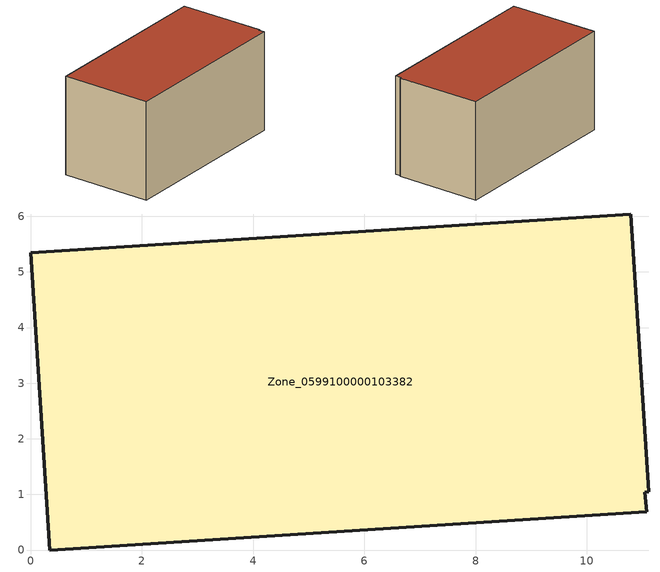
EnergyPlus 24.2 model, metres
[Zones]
Zone_0599100000103382
 floor ground (C_G): 11.12,1.05 11.04,1.04 11.07,0.69 0.34,0 0,5.34 10.79,6.04 z0
 wall outside (C_F): 11.12,1.05 10.79,6.04 0,5.34 0.34,0 11.07,0.69 11.04,1.04 11.12,1.05 z0:5.84
 roof outside (C_R): 11.04,1.04 11.12,1.05 10.79,6.04 0,5.34 0.34,0 11.07,0.69 z5.84
[BUILDING]
Pand.0599100000103382: North Axis=0; Terrain=City; Loads Convergence Tolerance Value=0.04; Temperature Convergence Tolerance Value=0.4; Solar Distribution=FullExterior; Maximum Number of Warmup Days=25; Minimum Number of Warmup Days=1
[Site:Location]
Rotterdam.The.Hague.AP_ZH_NLD Design_Conditions: Latitude=51.96; Longitude=4.45; Time Zone=1; Elevation=-4.5
[SITE:GROUNDTEMPERATURE:BUILDINGSURFACE]
18, 18, 18, 18, 18, 18, 18, 18, 18, 18, 18, 18
[MATERIAL] Thermal Absorptance=0.9; Solar Absorptance=0.7; Visible Absorptance=0.7
Name | Roughness | Thickness | Conductivity | Density | Specific Heat
G.TI.1992-2005 | MediumSmooth | 0.15 | 0.06 | 540 | 1210
F.TI.1992-2005 | Rough | 0.3 | 0.12 | 1920 | 840
R.TI.1992-2005 | MediumRough | 0.2 | 0.08 | 1500 | 1000
[CONSTRUCTION]
C_G: G.TI.1992-2005
C_F: F.TI.1992-2005
C_R: R.TI.1992-2005
[ZONE]
Zone_0599100000103382: Type=1; Multiplier=1; Ceiling Height=Autocalculate; Volume=Autocalculate; Floor Area=autocalculate; Part of Total Floor Area=Yes
[ZONEINFILTRATION:DESIGNFLOWRATE]
Infil_Zone_0599100000103382: Zone or ZoneList or Space or SpaceList=Zone_0599100000103382; Schedule=AlwaysOn; Design Flow Rate Calculation Method=Flow/Area; Flow Rate per Floor Area=0.0015; Constant Term Coefficient=1; Temperature Term Coefficient=0; Velocity Term Coefficient=0; Velocity Squared Term Coefficient=0
[HVACTEMPLATE:ZONE:IDEALLOADSAIRSYSTEM]
Zone_0599100000103382: Maximum Heating Supply Air Temperature=50; Minimum Cooling Supply Air Temperature=13; Maximum Heating Supply Air Humidity Ratio=0.0156; Minimum Cooling Supply Air Humidity Ratio=0.0077; Heating Limit=NoLimit; Cooling Limit=NoLimit; Dehumidification Control Type=ConstantSensibleHeatRatio; Cooling Sensible Heat Ratio=0.7; Dehumidification Setpoint=60; Humidification Control Type=None; Humidification Setpoint=30; Outdoor Air Method=None; Outdoor Air Flow Rate per Person=0.00944; Outdoor Air Flow Rate per Zone Floor Area=0; Outdoor Air Flow Rate per Zone=0; Demand Controlled Ventilation Type=None; Outdoor Air Economizer Type=NoEconomizer; Heat Recovery Type=None; Sensible Heat Recovery Effectiveness=0.7; Latent Heat Recovery Effectiveness=0.65
[ZONECONTROL:THERMOSTAT]
ThermostatControl_Zone_0599100000103382: Zone or ZoneList=Zone_0599100000103382; Control Type Schedule=DualSetpointControlType; Control 1=Thermostat_Zone_0599100000103382; Temperature Difference Between Cutout And Setpoint=0
[THERMOSTATSETPOINT:DUALSETPOINT]
Thermostat_Zone_0599100000103382: Heating Setpoint Temperature Schedule=HeatingSetpoint_Zone_0599100000103382; Cooling Setpoint Temperature Schedule=CoolingSetpoint_Zone_0599100000103382
[SCHEDULE:COMPACT]
HeatingSetpoint_Zone_0599100000103382: Through: 12/31, For: AllDays, Until: 24:00, 21
CoolingSetpoint_Zone_0599100000103382: Through: 12/31, For: AllDays, Until: 24:00, 24
DualSetpointControlType: Through: 12/31, For: AllDays, Until: 24:00, 4
AlwaysOn: Through: 12/31, For: AllDays, Until: 24:00, 1
